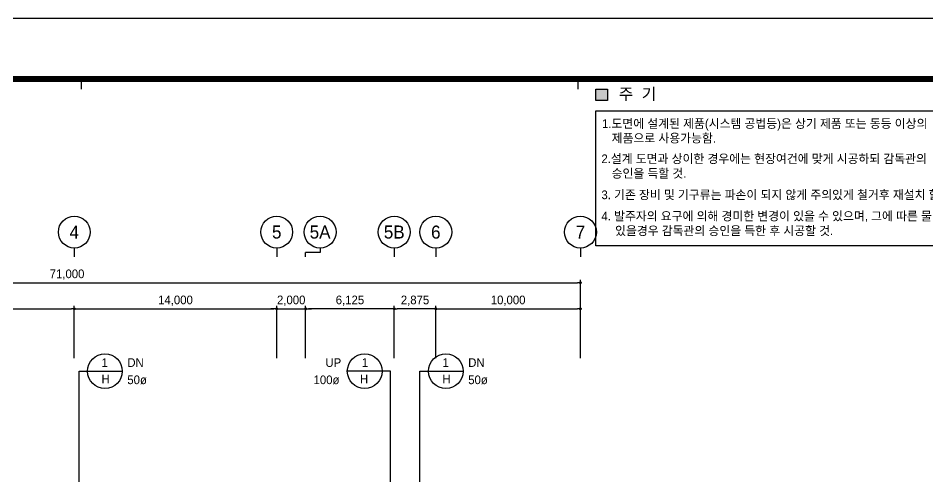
# Model space of a CAD drawing. Header units: millimetres. Extents: x 0 to 168200, y 0 to 118800.
# Drawn here: x 73648 to 136545, y 87123 to 118800 of the extents above; entities that cross this region are included whole.
import ezdxf
from ezdxf.enums import TextEntityAlignment as Align

# ---------------------------------------------------------------- set-up
doc = ezdxf.new("R2010")
doc.units = ezdxf.units.MM
doc.header["$LTSCALE"] = 200
doc.layers.get('DEFPOINTS').update_dxf_attribs({"color": 137})
for name, color, linetype in [('BACK', 8, 'Continuous'), ('R', 1, 'Continuous'), ('TEXT', 2, 'Continuous'), ('TIT1', 3, 'Continuous'), ('XR-SHEET-SHT', 5, 'Continuous'), ('범례표-1', 3, 'Continuous')]:
    doc.layers.add(name, color=color, linetype=linetype)
doc.layers.add('XR-SHEET-TEMP', color=171, linetype='Continuous', plot=False)
doc.styles.add('ghs', font='')
doc.styles.add('HSW', font='')
doc.styles.add('돋움', font='')
doc.styles.add('스타일2', font='')
doc.styles.get('ghs').set_extended_font_data('Dotum')
doc.styles.get('HSW').set_extended_font_data('Gulim')
doc.styles.get('돋움').set_extended_font_data('Dotum')
doc.styles.get('스타일2').set_extended_font_data('Malgun Gothic', bold=True)
doc.dimstyles.new('M-200', dxfattribs={"dimscale": 200, "dimtxt": 3, "dimasz": 1, "dimexe": 1, "dimexo": 1, "dimgap": 1, "dimtad": 1, "dimdec": 0, "dimdsep": 46, "dimlunit": 6, "dimtxsty": '돋움', "dimblk": 'DOT', "dimcen": 1, "dimclrd": 256, "dimclre": 256, "dimclrt": 256, "dimazin": 0, "dimtfac": 1, "dimtdec": 0, "dimtix": 1, "dimtmove": 2, "dimatfit": 3, "dimldrblk": 'DOT', "dimfxl": 1, "dimtolj": 1, "dimtzin": 1, "dimlwd": -1, "dimlwe": -1, "dimarcsym": 0})

# ---------------------------------------------------------------- blocks, each defined once
blk = doc.blocks.new('XR-SHEET')
at = {"layer": 'XR-SHEET-SHT', "color": 5}
blk.add_lwpolyline([(0, 594), (841, 594), (841, 0), (0, 0)], close=True, dxfattribs=at)
at = {"layer": 'XR-SHEET-SHT', "color": 5, "const_width": 2}
blk.add_lwpolyline([(46.5, 573), (819.5, 573), (819.5, 21), (46.5, 21)], close=True, dxfattribs=at)
at = {"layer": 'XR-SHEET-TEMP'}
for p, q in [((390, 573), (390, 569.5)), ((561.75, 573), (561.75, 569.5))]:
    blk.add_line(p, q, dxfattribs=at)
blk = doc.blocks.new('_DOT')
at = {"color": 0, "linetype": 'ByBlock'}
blk.add_line((-0.5, 0), (-1, 0), dxfattribs=at)
at = {"color": 0, "linetype": 'ByBlock', "const_width": 0.5}
blk.add_lwpolyline([(-0.25, 0, 1), (0.25, 0, 1)], format="xyb", close=True, dxfattribs=at)
blk = doc.blocks.new('*D845')
at = {"layer": 'BACK'}
for p, q in [((41525, 95325), (41525, 100725)), ((112525, 95325), (112525, 100725)), ((41725, 100525), (112325, 100525))]:
    blk.add_line(p, q, dxfattribs=at)
at = {"layer": 'DEFPOINTS', "color": 0}
for p in [(112525, 100525), (41525, 95125), (112525, 95125)]:
    blk.add_point(p, dxfattribs=at)
at = {"layer": 'BACK', "linetype": 'ByBlock', "xscale": 200, "yscale": 200, "zscale": 200}
for p, rotation in [((41525, 100525), 180), ((112525, 100525), 360)]:
    blk.add_blockref('_DOT', p, dxfattribs=dict(at, rotation=rotation))
at = {"layer": 'BACK', "insert": (77025, 101087), "char_height": 600, "attachment_point": 5, "style": '돋움'}
blk.add_mtext('\\A1;71,000', dxfattribs=at)
blk = doc.blocks.new('*D846')
at = {"layer": 'BACK'}
for p, q in [((102525, 95325), (102525, 98925)), ((112525, 95325), (112525, 98925)), ((102725, 98725), (112325, 98725))]:
    blk.add_line(p, q, dxfattribs=at)
at = {"layer": 'DEFPOINTS', "color": 0}
for p in [(112525, 98725), (102525, 95125), (112525, 95125)]:
    blk.add_point(p, dxfattribs=at)
at = {"layer": 'BACK', "linetype": 'ByBlock', "xscale": 200, "yscale": 200, "zscale": 200, "rotation": 180}
blk.add_blockref('_DOT', (102525, 98725), dxfattribs=at)
at = {"layer": 'BACK', "linetype": 'ByBlock', "xscale": 200, "yscale": 200, "zscale": 200}
blk.add_blockref('_DOT', (112525, 98725), dxfattribs=at)
at = {"layer": 'BACK', "insert": (107525, 99283), "char_height": 600, "attachment_point": 5, "style": '돋움'}
blk.add_mtext('\\A1;10,000', dxfattribs=at)
blk = doc.blocks.new('*D847')
at = {"layer": 'BACK'}
for p, q in [((91525, 95325), (91525, 98925)), ((93525, 95325), (93525, 98925)), ((91325, 98725), (91125, 98725)), ((91525, 98725), (93525, 98725)), ((93725, 98725), (93925, 98725))]:
    blk.add_line(p, q, dxfattribs=at)
at = {"layer": 'DEFPOINTS', "color": 0}
for p in [(93525, 98725), (91525, 95125), (93525, 95125)]:
    blk.add_point(p, dxfattribs=at)
at = {"layer": 'BACK', "linetype": 'ByBlock', "xscale": 200, "yscale": 200, "zscale": 200}
blk.add_blockref('_DOT', (91525, 98725), dxfattribs=at)
at = {"layer": 'BACK', "linetype": 'ByBlock', "xscale": 200, "yscale": 200, "zscale": 200, "rotation": 180}
blk.add_blockref('_DOT', (93525, 98725), dxfattribs=at)
at = {"layer": 'BACK', "insert": (92525, 99283), "char_height": 600, "attachment_point": 5, "style": '돋움'}
blk.add_mtext('\\A1;2,000', dxfattribs=at)
blk = doc.blocks.new('*D848')
at = {"layer": 'BACK'}
for p, q in [((77525, 95325), (77525, 98925)), ((91525, 95325), (91525, 98925)), ((77725, 98725), (91325, 98725))]:
    blk.add_line(p, q, dxfattribs=at)
at = {"layer": 'DEFPOINTS', "color": 0}
for p in [(91525, 98725), (77525, 95125), (91525, 95125)]:
    blk.add_point(p, dxfattribs=at)
at = {"layer": 'BACK', "linetype": 'ByBlock', "xscale": 200, "yscale": 200, "zscale": 200, "rotation": 180}
blk.add_blockref('_DOT', (77525, 98725), dxfattribs=at)
at = {"layer": 'BACK', "linetype": 'ByBlock', "xscale": 200, "yscale": 200, "zscale": 200}
blk.add_blockref('_DOT', (91525, 98725), dxfattribs=at)
at = {"layer": 'BACK', "insert": (84525, 99283), "char_height": 600, "attachment_point": 5, "style": '돋움'}
blk.add_mtext('\\A1;14,000', dxfattribs=at)
blk = doc.blocks.new('*D849')
at = {"layer": 'BACK'}
for p, q in [((65525, 95325), (65525, 98925)), ((77525, 95325), (77525, 98925)), ((65725, 98725), (77325, 98725))]:
    blk.add_line(p, q, dxfattribs=at)
at = {"layer": 'DEFPOINTS', "color": 0}
for p in [(77525, 98725), (65525, 95125), (77525, 95125)]:
    blk.add_point(p, dxfattribs=at)
at = {"layer": 'BACK', "linetype": 'ByBlock', "xscale": 200, "yscale": 200, "zscale": 200, "rotation": 180}
blk.add_blockref('_DOT', (65525, 98725), dxfattribs=at)
at = {"layer": 'BACK', "linetype": 'ByBlock', "xscale": 200, "yscale": 200, "zscale": 200}
blk.add_blockref('_DOT', (77525, 98725), dxfattribs=at)
at = {"layer": 'BACK', "insert": (71525, 99283), "char_height": 600, "attachment_point": 5, "style": '돋움'}
blk.add_mtext('\\A1;12,000', dxfattribs=at)
blk = doc.blocks.new('*D855')
at = {"layer": 'BACK'}
for p, q in [((93525, 95325), (93525, 98925)), ((99650, 95325), (99650, 98925)), ((99450, 98725), (93725, 98725))]:
    blk.add_line(p, q, dxfattribs=at)
at = {"layer": 'DEFPOINTS', "color": 0}
for p in [(93525, 98725), (93525, 95125), (99650, 95125)]:
    blk.add_point(p, dxfattribs=at)
at = {"layer": 'BACK', "linetype": 'ByBlock', "xscale": 200, "yscale": 200, "zscale": 200, "rotation": 180}
blk.add_blockref('_DOT', (93525, 98725), dxfattribs=at)
at = {"layer": 'BACK', "linetype": 'ByBlock', "xscale": 200, "yscale": 200, "zscale": 200}
blk.add_blockref('_DOT', (99650, 98725), dxfattribs=at)
at = {"layer": 'BACK', "insert": (96588, 99283), "char_height": 600, "attachment_point": 5, "style": '돋움'}
blk.add_mtext('\\A1;6,125', dxfattribs=at)
blk = doc.blocks.new('*D856')
at = {"layer": 'BACK'}
for p, q in [((99650, 95325), (99650, 98925)), ((102525, 95325), (102525, 98925)), ((102325, 98725), (99850, 98725))]:
    blk.add_line(p, q, dxfattribs=at)
at = {"layer": 'DEFPOINTS', "color": 0}
for p in [(99650, 98725), (99650, 95125), (102525, 95125)]:
    blk.add_point(p, dxfattribs=at)
at = {"layer": 'BACK', "linetype": 'ByBlock', "xscale": 200, "yscale": 200, "zscale": 200, "rotation": 180}
blk.add_blockref('_DOT', (99650, 98725), dxfattribs=at)
at = {"layer": 'BACK', "linetype": 'ByBlock', "xscale": 200, "yscale": 200, "zscale": 200}
blk.add_blockref('_DOT', (102525, 98725), dxfattribs=at)
at = {"layer": 'BACK', "insert": (101087, 99283), "char_height": 600, "attachment_point": 5, "style": '돋움'}
blk.add_mtext('\\A1;2,875', dxfattribs=at)
blk = doc.blocks.new('1')
blk.add_line((0, 600), (0, 0))
blk.add_circle((0, 1700), 1100)
at = {"style": '스타일2'}
blk.add_attdef('X', text='', height=900, dxfattribs=at).set_placement((0, 1700), align=Align.MIDDLE)

msp = doc.modelspace()

# ---------------------------------------------------------------- hatches: boundary and pattern name
at = {"layer": 'TIT1'}
msp.add_hatch(color=3, dxfattribs=at).paths.add_polyline_path([(113587.4, 113107.3), (114389.4, 113107.3), (114389.4, 113909.3), (113587.4, 113909.3)])

# ---------------------------------------------------------------- linework, layer by layer
at = {"layer": 'BACK'}
for p, q in [((93525, 102325), (93525, 102625)), ((94525, 102625), (93525, 102625)), ((94525, 102925), (94525, 102625))]:
    msp.add_line(p, q, dxfattribs=at)
msp.add_circle((94525, 104025), 1100, dxfattribs=at)
at = {"layer": 'R'}
for p, q in [((77854, 72520), (77854, 94417.7)), ((99402.3, 59822.2), (99402.3, 94417.7)), ((101424.8, 73875.4), (101424.8, 94417.7))]:
    msp.add_line(p, q, dxfattribs=at)
at = {"layer": 'TEXT'}
for p, q in [((77854, 94417.7), (80849.1, 94417.7)), ((99402.3, 94417.7), (96407.2, 94417.7)), ((101424.8, 94417.7), (104419.9, 94417.7))]:
    msp.add_line(p, q, dxfattribs=at)
for centre in [(79649.1, 94417.7), (97607.2, 94417.7), (103219.9, 94417.7)]:
    msp.add_circle(centre, 1200, dxfattribs=at)
at = {"layer": 'TIT1', "color": 3}
msp.add_lwpolyline([(113587.4, 113909.3), (114389.4, 113909.3), (114389.4, 113107.3), (113587.4, 113107.3), (113587.4, 113909.3)], dxfattribs=at)
at = {"layer": '범례표-1'}
msp.add_lwpolyline([(113587.4, 112400), (145900, 112400), (145900, 103084.9), (113587.4, 103084.9)], close=True, dxfattribs=at)

# ---------------------------------------------------------------- block references
at = {"xscale": 200, "yscale": 200, "zscale": 200}
msp.add_blockref('XR-SHEET', (0, 0), dxfattribs=at)
at = {"layer": 'BACK'}
ref = msp.add_blockref('1', (77525, 102325), dxfattribs=at)
ref.add_attrib('X', '4', dxfattribs={"layer": '0', "height": 900, "style": '돋움'}).set_placement((77525, 104025), align=Align.MIDDLE)
ref = msp.add_blockref('1', (91525, 102325), dxfattribs=at)
ref.add_attrib('X', '5', dxfattribs={"layer": '0', "height": 900, "style": '돋움'}).set_placement((91525, 104025), align=Align.MIDDLE)
ref = msp.add_blockref('1', (99650, 102325), dxfattribs=at)
ref.add_attrib('X', '5B', dxfattribs={"layer": '0', "height": 900, "style": '돋움'}).set_placement((99650, 104025), align=Align.MIDDLE)
ref = msp.add_blockref('1', (102525, 102325), dxfattribs=at)
ref.add_attrib('X', '6', dxfattribs={"layer": '0', "height": 900, "style": '돋움'}).set_placement((102525, 104025), align=Align.MIDDLE)
ref = msp.add_blockref('1', (112525, 102325), dxfattribs=at)
ref.add_attrib('X', '7', dxfattribs={"layer": '0', "height": 900, "style": '돋움'}).set_placement((112525, 104025), align=Align.MIDDLE)

# ---------------------------------------------------------------- texts
at = {"layer": 'BACK', "style": '돋움'}
msp.add_attdef('5A', text='X', height=900, dxfattribs=at).set_placement((94525, 104025), align=Align.MIDDLE)
at = {"layer": 'TEXT'}
for s, style, p in [('1.도면에 설계된 제품(시스템 공법등)은 상기 제품 또는 동등 이상의', '돋움', (114018.3, 111520.3)), ('제품으로 사용가능함.', '돋움', (114686.9, 110511.7)), ('2.설계 도면과 상이한 경우에는 현장여건에 맞게 시공하되 감독관의', '돋움', (113976.5, 109090.7)), ('승인을 득할 것.', '돋움', (114682.6, 108082.5)), ('3. 기존 장비 및 기구류는 파손이 되지 않게 주의있게 철거후 재설치 할 것.', '돋움', (113976.5, 106600.1)), ('4. 발주자의 요구에 의해 경미한 변경이 있을 수 있으며, 그에 따른 물량등의 변경이', '돋움', (113976.5, 105128.7)), ('    있을경우 감독관의 승인을 득한 후 시공할 것.', '돋움', (114049, 104117.8)), ('DN', 'ghs', (81195.2, 95013.2)), ('UP', 'ghs', (94895.3, 95013.2)), ('DN', 'ghs', (104766.1, 95013.2)), ('50ø', 'ghs', (81195.2, 93822.2)), ('100ø', 'ghs', (94074.6, 93822.2)), ('50ø', 'ghs', (104766.1, 93822.2))]:
    msp.add_text(s, height=600, dxfattribs=dict(at, style=style)).set_placement(p, align=Align.MIDDLE_LEFT)
at = {"layer": 'TEXT', "style": 'ghs'}
for s, p in [('1', (79634.2, 95013.2)), ('1', (97622.1, 95013.2)), ('1', (103205, 95013.2)), ('H', (79693.8, 93882.9)), ('H', (97562.5, 93882.9)), ('H', (103264.6, 93882.9))]:
    msp.add_text(s, height=600, dxfattribs=at).set_placement(p, align=Align.MIDDLE)
at = {"layer": 'TIT1', "insert": (115173, 113528.4), "char_height": 802.01, "attachment_point": 4, "style": 'HSW'}
msp.add_mtext('주  기', dxfattribs=at)

# ---------------------------------------------------------------- dimensions: what is measured, and where the dimension line sits
at = {"layer": 'BACK'}
dim = msp.add_linear_dim(base=(112525, 100525), p1=(41525, 95125), p2=(112525, 95125), angle=180, dimstyle='M-200', dxfattribs=at)
dim.commit()
dim.dimension.update_dxf_attribs({"geometry": '*D845', "text_midpoint": (77025, 101087), "dimtype": 160})
for base, p1, p2, picture, middle in [((77525, 98725), (65525, 95125), (77525, 95125), '*D849', (71525, 99283.2)), ((91525, 98725), (77525, 95125), (91525, 95125), '*D848', (84525, 99283.2)), ((93525, 98725), (91525, 95125), (93525, 95125), '*D847', (92525, 99283.2)), ((112525, 98725), (102525, 95125), (112525, 95125), '*D846', (107525, 99283.2))]:
    dim = msp.add_linear_dim(base=base, p1=p1, p2=p2, dimstyle='M-200', dxfattribs=at)
    dim.commit()
    dim.dimension.update_dxf_attribs({"geometry": picture, "text_midpoint": middle})
for base, p1, p2, picture, middle in [((93525, 98725), (99650, 95125), (93525, 95125), '*D855', (96587.5, 99283.2)), ((99650, 98725), (102525, 95125), (99650, 95125), '*D856', (101087.5, 99283.2))]:
    dim = msp.add_linear_dim(base=base, p1=p1, p2=p2, angle=180, dimstyle='M-200', dxfattribs=at)
    dim.commit()
    dim.dimension.update_dxf_attribs({"geometry": picture, "text_midpoint": middle})

doc.saveas('drawing.dxf')
